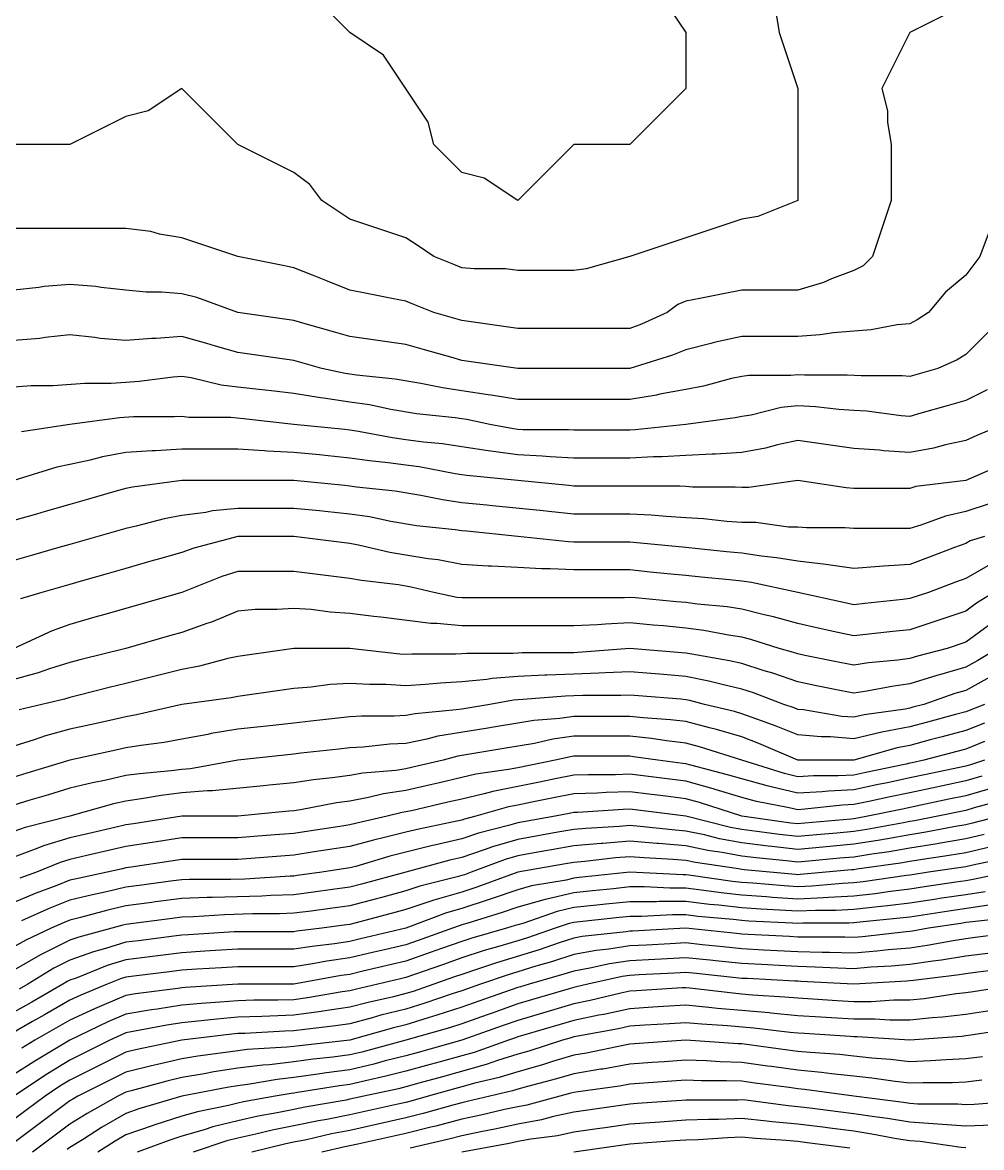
# Model space of a CAD drawing. Header units: inches. Extents: x 794995 to 811195, y 2485918 to 2508058.
# Drawn here: x 806880 to 807394, y 2499961 to 2500564 of the extents above; entities that cross this region are included whole.
import ezdxf

# ---------------------------------------------------------------- set-up
doc = ezdxf.new("R2010")
doc.units = ezdxf.units.IN
doc.header["$MEASUREMENT"] = 0
doc.layers.add('contour', color=7, linetype='Continuous')

msp = doc.modelspace()

# ---------------------------------------------------------------- linework, layer by layer
at = {"layer": 'contour'}
for points in [[(807223.16, 2500576.36), (807235.16, 2500558.36), (807235.16, 2500528.36), (807205.16, 2500498.36), (807175.16, 2500498.36), (807145.16, 2500468.36), (807127.16, 2500480.36), (807115.16, 2500483.36), (807100.16, 2500498.36), (807097.16, 2500510.36), (807073.16, 2500546.36), (807055.16, 2500558.36), (807025.16, 2500588.36)], [(807283.16, 2500570.36), (807285.16, 2500558.36), (807287.66, 2500550.86), (807295.16, 2500528.36), (807295.16, 2500468.36), (807273.73, 2500459.79), (807265.16, 2500458.36), (807235.16, 2500448.36), (807227.66, 2500445.86), (807205.16, 2500438.36), (807181.83, 2500431.69), (807175.16, 2500430.86), (807145.16, 2500430.86), (807138.49, 2500431.69), (807121.83, 2500431.69), (807115.16, 2500432.36), (807110.87, 2500434.08), (807100.16, 2500438.36), (807091.16, 2500444.36), (807085.16, 2500448.36), (807055.16, 2500458.36), (807049.16, 2500462.36), (807040.16, 2500468.36), (807033.73, 2500476.93), (807025.16, 2500483.36), (806995.16, 2500498.36), (806965.16, 2500528.36), (806947.16, 2500516.36), (806935.16, 2500513.36), (806905.16, 2500498.36), (806845.16, 2500498.36)], [(807375.16, 2500568.36), (807355.16, 2500558.36), (807345.16, 2500538.36), (807340.16, 2500528.36), (807343.16, 2500516.36), (807343.16, 2500510.36), (807345.16, 2500498.36), (807345.16, 2500468.36), (807335.16, 2500438.36), (807330.16, 2500433.36), (807325.16, 2500430.86), (807313.16, 2500426.36), (807309.01, 2500424.51), (807295.16, 2500420.36), (807265.16, 2500420.36), (807255.16, 2500418.36), (807242.66, 2500415.86), (807235.16, 2500414.36), (807230.87, 2500412.65), (807225.16, 2500408.36), (807211.47, 2500402.05), (807205.16, 2500399.79), (807145.16, 2500399.79), (807137.66, 2500400.86), (807120.16, 2500403.36), (807115.16, 2500404.08), (807100.16, 2500408.36), (807089.45, 2500412.65), (807085.16, 2500414.36), (807077.66, 2500415.86), (807065.16, 2500418.36), (807055.16, 2500420.36), (807042.3, 2500425.5), (807035.16, 2500428.36), (807025.16, 2500432.36), (807020.16, 2500433.36), (806995.16, 2500438.36), (806972.66, 2500445.86), (806965.16, 2500448.36), (806953.16, 2500450.36), (806948.49, 2500451.7), (806935.16, 2500453.36), (806875.16, 2500453.36)], [(807397.16, 2500450.36), (807392.66, 2500438.36), (807389.45, 2500434.08), (807385.16, 2500428.36), (807374.25, 2500419.27), (807365.16, 2500408.36), (807359.16, 2500404.36), (807355.16, 2500402.36), (807348.49, 2500401.69), (807334.39, 2500399.13), (807325.16, 2500398.36), (807314.25, 2500397.45), (807307.16, 2500396.36), (807295.16, 2500395.5), (807265.16, 2500395.5), (807251.04, 2500392.48), (807248.49, 2500391.7), (807235.16, 2500388.36), (807228.1, 2500385.42), (807205.16, 2500378.36), (807145.16, 2500378.36), (807118.91, 2500382.11), (807115.16, 2500382.65), (807109.16, 2500384.36), (807095.16, 2500388.36), (807085.16, 2500391.22), (807055.16, 2500395.5), (807045.16, 2500398.36), (807031.16, 2500402.36), (807025.16, 2500404.08), (807021.41, 2500404.61), (806995.16, 2500408.36), (806973.16, 2500416.36), (806965.16, 2500418.36), (806954.25, 2500419.27), (806946.07, 2500419.27), (806935.16, 2500420.36), (806921.83, 2500421.7), (806919.01, 2500422.21), (806905.16, 2500423.36), (806891.31, 2500422.21), (806888.49, 2500421.7), (806875.16, 2500420.36)], [(807407.66, 2500408.36), (807385.16, 2500385.86), (807380.54, 2500382.98), (807370.16, 2500378.36), (807355.16, 2500374.08), (807351.16, 2500374.36), (807329.16, 2500374.36), (807321.63, 2500374.83), (807298.69, 2500374.83), (807295.16, 2500375.03), (807291.41, 2500374.61), (807268.91, 2500374.61), (807265.16, 2500374.08), (807259.7, 2500372.91), (807244.63, 2500368.89), (807235.16, 2500367.11), (807221.31, 2500364.51), (807219.44, 2500364.08), (807205.16, 2500361.7), (807145.16, 2500361.7), (807130.87, 2500364.08), (807129.28, 2500364.24), (807115.16, 2500366.36), (807104.72, 2500367.93), (807093.16, 2500370.36), (807079.44, 2500372.65), (807058.69, 2500374.83), (807055.16, 2500375.36), (807052.55, 2500375.75), (807040.16, 2500378.36), (807025.16, 2500382.65), (807020.16, 2500383.36), (807002.66, 2500385.86), (806995.16, 2500386.93), (806983.16, 2500390.36), (806978.49, 2500391.7), (806965.16, 2500395.5), (806951.31, 2500394.51), (806949.01, 2500394.51), (806935.16, 2500393.36), (806921.31, 2500394.51), (806918.49, 2500395.03), (806905.16, 2500396.36), (806891.83, 2500395.03), (806889.01, 2500394.51), (806875.16, 2500393.36)], [(807396.59, 2500366.93), (807385.16, 2500361.22), (807375.16, 2500358.36), (807361.16, 2500354.36), (807355.16, 2500352.65), (807350.54, 2500352.98), (807332.22, 2500355.42), (807325.16, 2500355.86), (807317.16, 2500356.36), (807304.63, 2500357.84), (807295.16, 2500358.36), (807286.16, 2500357.36), (807270.16, 2500353.36), (807265.16, 2500352.65), (807261.63, 2500351.89), (807235.16, 2500348.36), (807208.02, 2500345.5), (807205.16, 2500345.36), (807175.16, 2500345.36), (807172.3, 2500345.5), (807148.02, 2500345.5), (807145.16, 2500345.63), (807142.76, 2500345.96), (807130.16, 2500348.36), (807117.77, 2500350.97), (807115.16, 2500351.36), (807111.63, 2500351.89), (807090.87, 2500354.08), (807077.16, 2500356.36), (807065.59, 2500358.8), (807055.16, 2500360.36), (807041.04, 2500362.48), (807039.44, 2500362.65), (807025.16, 2500365.03), (807013.16, 2500366.36), (807006.41, 2500367.11), (806995.16, 2500368.36), (806986.16, 2500369.36), (806970.16, 2500373.36), (806965.16, 2500374.08), (806960.54, 2500373.75), (806942.22, 2500371.3), (806935.16, 2500370.86), (806927.16, 2500370.36), (806913.16, 2500370.36), (806895.93, 2500369.13), (806884.39, 2500369.13), (806875.16, 2500368.36)], [(807405.16, 2500348.36), (807391.16, 2500342.36), (807385.16, 2500339.79), (807374.25, 2500337.45), (807367.79, 2500335.73), (807355.16, 2500333.36), (807341.04, 2500334.24), (807339.01, 2500334.51), (807325.16, 2500335.5), (807313.91, 2500337.11), (807305.16, 2500338.36), (807295.16, 2500339.79), (807284.25, 2500337.45), (807277.79, 2500335.73), (807265.16, 2500333.36), (807251.04, 2500332.48), (807249.28, 2500332.48), (807235.16, 2500331.7), (807222.53, 2500330.99), (807217.79, 2500330.99), (807205.16, 2500330.36), (807175.16, 2500330.36), (807162.53, 2500330.99), (807158.2, 2500331.4), (807145.16, 2500332), (807130.76, 2500333.96), (807129.28, 2500334.24), (807115.16, 2500336.36), (807104.72, 2500337.93), (807094.63, 2500338.89), (807085.16, 2500340.18), (807077.96, 2500341.16), (807058.69, 2500344.83), (807055.16, 2500345.36), (807052.43, 2500345.63), (807025.16, 2500348.36), (806998.16, 2500351.36), (806991.41, 2500352.11), (806968.91, 2500352.11), (806965.16, 2500352.65), (806961.16, 2500352.36), (806939.16, 2500352.36), (806931.63, 2500351.89), (806905.16, 2500348.36), (806879.16, 2500344.36)], [(807406.16, 2500327.36), (807385.16, 2500318.36), (807358.49, 2500315.03), (807355.16, 2500314.08), (807325.16, 2500314.08), (807321.16, 2500314.36), (807295.16, 2500318.36), (807268.91, 2500314.61), (807265.16, 2500314.61), (807261.63, 2500314.83), (807238.69, 2500314.83), (807235.16, 2500315.03), (807232, 2500315.2), (807208.32, 2500315.2), (807205.16, 2500315.36), (807175.16, 2500315.36), (807172.43, 2500315.63), (807145.16, 2500318.36), (807117.77, 2500320.97), (807115.16, 2500321.36), (807111.63, 2500321.89), (807092.36, 2500325.56), (807085.16, 2500326.54), (807075.69, 2500327.84), (807065.59, 2500328.8), (807055.16, 2500330.36), (807041.83, 2500331.7), (807038.79, 2500332), (807025.16, 2500333.36), (807010.87, 2500334.08), (807009.28, 2500334.24), (806995.16, 2500335.03), (806965.16, 2500335.03), (806951.04, 2500334.24), (806949.28, 2500334.24), (806935.16, 2500333.36), (806922.53, 2500330.99), (806916.07, 2500329.27), (806905.16, 2500326.93), (806898.1, 2500325.42), (806875.16, 2500318.36)], [(807397.66, 2500305.86), (807385.16, 2500301.7), (807374.25, 2500299.27), (807361.16, 2500294.36), (807355.16, 2500292.65), (807325.16, 2500292.65), (807320.54, 2500292.98), (807299.77, 2500292.98), (807295.16, 2500293.36), (807290.16, 2500293.36), (807272.66, 2500295.86), (807265.16, 2500295.86), (807257.16, 2500296.36), (807244.63, 2500297.84), (807235.16, 2500298.36), (807224.57, 2500298.95), (807216.59, 2500299.79), (807205.16, 2500300.36), (807175.16, 2500300.36), (807161.83, 2500301.7), (807158.79, 2500302), (807131.52, 2500304.72), (807128.49, 2500305.03), (807115.16, 2500306.36), (807104.72, 2500307.93), (807093.16, 2500310.36), (807079.44, 2500312.65), (807058.69, 2500314.83), (807055.16, 2500315.36), (807052.43, 2500315.63), (807025.16, 2500318.36), (806965.16, 2500318.36), (806938.69, 2500314.83), (806935.16, 2500314.08), (806929.16, 2500312.36), (806915.16, 2500308.36), (806905.16, 2500305.5), (806891.83, 2500301.7), (806887.16, 2500300.36), (806875.16, 2500296.93)], [(807395.16, 2500288.36), (807387.56, 2500285.96), (807385.16, 2500284.61), (807379.16, 2500282.36), (807366.07, 2500277.45), (807355.16, 2500273.36), (807341.04, 2500272.48), (807339.01, 2500272.21), (807325.16, 2500271.22), (807310.16, 2500273.36), (807295.16, 2500275.03), (807283.73, 2500276.93), (807275.75, 2500277.77), (807265.16, 2500279.36), (807256.98, 2500280.18), (807241.83, 2500281.69), (807235.16, 2500282.36), (807229.7, 2500282.91), (807205.16, 2500285.36), (807175.16, 2500285.36), (807172.3, 2500285.5), (807145.16, 2500288.36), (807117.89, 2500291.09), (807115.16, 2500291.36), (807111.63, 2500291.89), (807090.87, 2500294.08), (807077.16, 2500296.36), (807065.59, 2500298.8), (807055.16, 2500300.36), (807041.83, 2500301.7), (807038.79, 2500302), (807025.16, 2500303.36), (806995.16, 2500303.36), (806981.52, 2500302), (806978.02, 2500301.22), (806965.16, 2500299.61), (806955.69, 2500297.84), (806940.61, 2500293.82), (806935.16, 2500292.65), (806920.16, 2500288.36), (806905.16, 2500284.08), (806899.16, 2500282.36), (806885.16, 2500278.36), (806875.16, 2500275.5)], [(807399.56, 2500273.96), (807385.16, 2500265.86), (807379.7, 2500263.82), (807365.16, 2500258.36), (807355.16, 2500255.03), (807351.41, 2500254.61), (807331.16, 2500252.36), (807325.16, 2500251.69), (807319.7, 2500252.91), (807295.16, 2500258.36), (807270.38, 2500263.58), (807265.16, 2500264.36), (807258.49, 2500265.03), (807243.34, 2500266.54), (807235.16, 2500267.36), (807225.16, 2500268.36), (807216.07, 2500269.27), (807205.16, 2500270.36), (807175.16, 2500270.36), (807162.53, 2500270.99), (807157.79, 2500270.99), (807145.16, 2500271.7), (807131.04, 2500272.48), (807129.28, 2500272.48), (807115.16, 2500273.36), (807102.53, 2500275.73), (807097.16, 2500276.36), (807085.16, 2500278.36), (807076.59, 2500279.79), (807059.77, 2500283.75), (807055.16, 2500284.61), (807025.16, 2500288.36), (806995.16, 2500288.36), (806971.47, 2500282.05), (806965.16, 2500279.79), (806953.16, 2500276.36), (806948.49, 2500275.03), (806935.16, 2500271.22), (806925.16, 2500268.36), (806911.16, 2500264.36), (806905.16, 2500262.65), (806890.16, 2500258.36), (806878.69, 2500254.83)], [(807400.16, 2500258.36), (807390.97, 2500252.56), (807385.16, 2500248.36), (807355.16, 2500238.36), (807346.16, 2500237.36), (807325.16, 2500235.03), (807316.59, 2500236.93), (807306.07, 2500239.27), (807295.16, 2500241.7), (807282.12, 2500245.32), (807277.16, 2500246.36), (807265.16, 2500249.36), (807257.33, 2500250.54), (807241.47, 2500252.05), (807235.16, 2500252.91), (807230.16, 2500253.36), (807208.16, 2500255.36), (807205.16, 2500255.63), (807202.3, 2500255.5), (807178.02, 2500255.5), (807175.16, 2500255.36), (807115.16, 2500255.36), (807112.43, 2500255.63), (807100.16, 2500258.36), (807088.02, 2500261.22), (807081.16, 2500262.36), (807061.47, 2500264.68), (807055.16, 2500265.86), (807046.59, 2500266.93), (807035.16, 2500268.36), (807025.16, 2500269.61), (806995.16, 2500269.61), (806986.59, 2500266.93), (806965.16, 2500258.36), (806941.83, 2500251.69), (806935.16, 2500249.79), (806923.16, 2500246.36), (806918.49, 2500245.03), (806905.16, 2500241.22), (806895.69, 2500237.84), (806875.16, 2500228.36)], [(807397.16, 2500240.36), (807385.16, 2500231.69), (807375.16, 2500228.36), (807359.3, 2500224.22), (807355.16, 2500222.91), (807348.84, 2500222.05), (807332.98, 2500220.54), (807325.16, 2500219.36), (807317.66, 2500220.86), (807298.91, 2500224.61), (807295.16, 2500225.36), (807292.94, 2500226.14), (807285.16, 2500228.36), (807269.96, 2500233.16), (807265.16, 2500234.36), (807258.1, 2500235.42), (807244.76, 2500237.96), (807235.16, 2500239.27), (807223.16, 2500240.36), (807217.66, 2500240.86), (807205.16, 2500242), (807192.12, 2500241.4), (807187.79, 2500240.99), (807175.16, 2500240.36), (807115.16, 2500240.36), (807101.83, 2500241.7), (807098.49, 2500241.7), (807071.83, 2500245.03), (807068.02, 2500245.5), (807055.16, 2500247.11), (807044.57, 2500247.77), (807034.39, 2500249.13), (807025.16, 2500249.79), (807015.93, 2500249.13), (807004.39, 2500249.13), (806995.16, 2500248.36), (806981.04, 2500242.48), (806978.49, 2500241.7), (806965.16, 2500236.93), (806958.49, 2500235.03), (806935.16, 2500228.36), (806911.16, 2500222.36), (806905.16, 2500220.86), (806894.25, 2500217.45), (806888.2, 2500215.32), (806875.16, 2500211.7)], [(807402.3, 2500228.36), (807391.64, 2500221.87), (807385.16, 2500218.36), (807371.04, 2500214.24), (807369.64, 2500213.88), (807355.16, 2500209.27), (807345.56, 2500207.96), (807332.22, 2500205.42), (807325.16, 2500204.36), (807317.66, 2500205.86), (807305.16, 2500208.36), (807295.16, 2500210.36), (807281.83, 2500215.03), (807277.16, 2500216.36), (807265.16, 2500220.18), (807258.49, 2500221.69), (807238.32, 2500225.2), (807235.16, 2500225.86), (807205.16, 2500228.36), (807177.38, 2500226.14), (807175.16, 2500226.05), (807172.76, 2500225.96), (807147.56, 2500225.96), (807145.16, 2500225.86), (807142.43, 2500225.63), (807117.89, 2500225.63), (807115.16, 2500225.36), (807112, 2500225.2), (807088.32, 2500225.2), (807085.16, 2500225.03), (807082, 2500225.2), (807055.16, 2500228.36), (807025.16, 2500228.36), (806998.91, 2500224.61), (806995.16, 2500224.08), (806989.7, 2500222.91), (806974.63, 2500218.89), (806965.16, 2500217.11), (806935.16, 2500209.61), (806926.16, 2500207.36), (806910.16, 2500203.36), (806905.16, 2500202.11), (806902.3, 2500201.22), (806890.16, 2500198.36), (806878.02, 2500195.5)], [(807399.75, 2500213.77), (807385.16, 2500205.86), (807379.35, 2500204.17), (807362.66, 2500198.36), (807356.74, 2500196.78), (807355.16, 2500196.36), (807352.66, 2500195.86), (807330.78, 2500192.74), (807325.16, 2500191.44), (807318.73, 2500191.93), (807298.16, 2500195.36), (807295.16, 2500195.63), (807293.22, 2500196.43), (807287.66, 2500198.36), (807271.37, 2500204.57), (807265.16, 2500206.54), (807254.57, 2500208.95), (807247.57, 2500210.77), (807235.16, 2500213.36), (807221.31, 2500214.51), (807218.79, 2500214.72), (807205.16, 2500215.86), (807192.12, 2500215.32), (807188.49, 2500215.03), (807175.16, 2500214.51), (807160.76, 2500213.96), (807159.56, 2500213.96), (807145.16, 2500213.36), (807131.31, 2500212.21), (807128.49, 2500211.7), (807115.16, 2500210.36), (807103.73, 2500209.79), (807095.75, 2500208.95), (807085.16, 2500208.36), (807074.57, 2500208.95), (807065.75, 2500208.95), (807055.16, 2500209.61), (807044.57, 2500208.95), (807034.39, 2500207.59), (807025.16, 2500206.93), (807017.66, 2500205.86), (807000.16, 2500203.36), (806995.16, 2500202.65), (806991.63, 2500201.89), (806965.16, 2500198.36), (806940.87, 2500192.65), (806935.16, 2500191.69), (806926.59, 2500189.79), (806916.07, 2500187.45), (806905.16, 2500185.03), (806892.12, 2500181.4), (806886.07, 2500179.27), (806875.16, 2500175.86)], [(807395.16, 2500198.36), (807385.16, 2500194.36), (807379.7, 2500192.91), (807364.63, 2500188.89), (807355.16, 2500186.36), (807340.16, 2500183.36), (807325.16, 2500179.9), (807312.66, 2500180.86), (807307.66, 2500180.86), (807295.16, 2500182), (807283.55, 2500186.75), (807273.16, 2500190.36), (807265.16, 2500193.36), (807261.29, 2500194.49), (807245.16, 2500198.36), (807237.23, 2500200.43), (807235.16, 2500200.86), (807232.43, 2500201.09), (807209.77, 2500202.98), (807205.16, 2500203.36), (807200.36, 2500203.16), (807179.96, 2500203.16), (807175.16, 2500202.98), (807170.71, 2500202.81), (807147.77, 2500200.97), (807145.16, 2500200.86), (807142.85, 2500200.67), (807130.16, 2500198.36), (807115.16, 2500195.86), (807112.16, 2500195.36), (807090.16, 2500193.36), (807085.16, 2500192.36), (807078.84, 2500192.05), (807061.47, 2500192.05), (807055.16, 2500191.69), (807034.16, 2500189.36), (807025.16, 2500188.36), (807013.91, 2500187.11), (807007.16, 2500186.36), (806995.16, 2500185.03), (806980.87, 2500182.65), (806979.01, 2500182.21), (806965.16, 2500179.61), (806955.69, 2500177.84), (806943.16, 2500176.36), (806935.16, 2500175.03), (806929.7, 2500173.82), (806905.16, 2500168.36), (806882.08, 2500161.44), (806875.16, 2500159.36)], [(807395.16, 2500188.36), (807385.16, 2500184.36), (807372.53, 2500180.99), (807366.07, 2500179.27), (807355.16, 2500176.36), (807348.49, 2500175.03), (807325.16, 2500168.36), (807295.16, 2500168.36), (807274.25, 2500177.45), (807265.16, 2500180.86), (807251.61, 2500184.81), (807247.79, 2500185.73), (807235.16, 2500189.13), (807226.88, 2500190.09), (807212.36, 2500191.16), (807205.16, 2500191.93), (807175.16, 2500191.93), (807167.66, 2500190.86), (807153.73, 2500189.79), (807145.16, 2500188.36), (807133.16, 2500186.36), (807128.02, 2500185.5), (807102.3, 2500181.22), (807096.41, 2500179.61), (807085.16, 2500177.36), (807076.59, 2500176.93), (807062.22, 2500175.42), (807055.16, 2500175.03), (807049.16, 2500174.36), (807028.91, 2500172.11), (807025.16, 2500171.69), (806995.16, 2500168.36), (806969.77, 2500163.75), (806965.16, 2500163.36), (806959.44, 2500162.65), (806942.36, 2500161.16), (806935.16, 2500160.18), (806924.57, 2500157.77), (806917.16, 2500156.36), (806905.16, 2500153.36), (806893.62, 2500149.9), (806883.73, 2500146.93), (806875.16, 2500144.36)], [(807395.16, 2500178.36), (807385.16, 2500174.36), (807380.42, 2500173.1), (807362.66, 2500168.36), (807356.46, 2500167.06), (807355.16, 2500166.78), (807353.16, 2500166.36), (807331.68, 2500161.84), (807325.16, 2500160.47), (807316.83, 2500160.03), (807303.49, 2500160.03), (807295.16, 2500159.54), (807288.02, 2500161.22), (807265.16, 2500168.36), (807242.43, 2500175.63), (807235.16, 2500177.59), (807224.72, 2500178.8), (807216.77, 2500179.97), (807205.16, 2500181.22), (807175.16, 2500181.22), (807163.91, 2500179.61), (807154.16, 2500177.36), (807138.73, 2500174.79), (807113.02, 2500170.5), (807105.16, 2500168.36), (807088.91, 2500164.61), (807085.16, 2500163.75), (807079.7, 2500162.91), (807062.08, 2500161.44), (807055.16, 2500160.18), (807045.69, 2500158.89), (807035.59, 2500157.93), (807025.16, 2500156.36), (807011.83, 2500155.03), (807008.79, 2500154.72), (806981.52, 2500152), (806978.79, 2500152), (806965.16, 2500150.86), (806954.05, 2500149.47), (806944.63, 2500147.84), (806935.16, 2500146.54), (806928.49, 2500145.03), (806905.16, 2500138.36), (806881.16, 2500132.36), (806875.16, 2500130.18)], [(807395.16, 2500168.36), (807387.61, 2500165.91), (807385.16, 2500165.2), (807362.98, 2500160.54), (807355.16, 2500158.89), (807343.16, 2500156.36), (807338.2, 2500155.32), (807325.16, 2500152.57), (807311.66, 2500151.86), (807308.28, 2500151.49), (807295.16, 2500150.71), (807280.87, 2500154.08), (807278.79, 2500154.72), (807265.16, 2500158.36), (807257.47, 2500160.67), (807237.77, 2500165.75), (807235.16, 2500166.49), (807233.49, 2500166.7), (807220.16, 2500168.36), (807207.09, 2500170.3), (807205.16, 2500170.5), (807175.16, 2500170.5), (807173.28, 2500170.24), (807165.16, 2500168.36), (807145.16, 2500164.36), (807140.16, 2500163.36), (807122.66, 2500160.86), (807115.16, 2500159.13), (807103.16, 2500156.36), (807098.28, 2500155.24), (807085.16, 2500152.21), (807073.16, 2500150.36), (807065.16, 2500148.36), (807055.16, 2500146.54), (807047.96, 2500145.56), (807028.69, 2500141.89), (807025.16, 2500141.36), (807022.43, 2500141.09), (806995.16, 2500138.36), (806965.16, 2500138.36), (806939.16, 2500134.36), (806935.16, 2500133.75), (806929.16, 2500132.36), (806914.53, 2500128.99), (806905.16, 2500126.82), (806891.04, 2500122.48), (806888.02, 2500121.22), (806875.16, 2500116.54)], [(807393.73, 2500159.79), (807385.16, 2500157.31), (807371.16, 2500154.36), (807369.51, 2500154.01), (807355.16, 2500150.99), (807344.72, 2500148.8), (807333.16, 2500146.36), (807325.16, 2500144.68), (807319.16, 2500144.36), (807298.91, 2500142.11), (807295.16, 2500141.89), (807290.54, 2500142.98), (807273.05, 2500146.26), (807265.16, 2500148.36), (807250.87, 2500152.65), (807249.79, 2500153), (807235.16, 2500157.11), (807225.16, 2500158.36), (807213.73, 2500159.79), (807205.16, 2500160.86), (807197.42, 2500160.62), (807182.9, 2500160.62), (807175.16, 2500160.36), (807165.16, 2500158.36), (807156.83, 2500156.69), (807145.16, 2500154.36), (807131.83, 2500151.7), (807127.16, 2500150.36), (807115.16, 2500147.59), (807107.66, 2500145.86), (807088.16, 2500141.36), (807085.16, 2500140.67), (807083.16, 2500140.36), (807075.16, 2500138.36), (807058.8, 2500134.72), (807055.16, 2500133.75), (807049.7, 2500132.91), (807033.16, 2500130.36), (807025.16, 2500129.13), (807015.16, 2500128.36), (807005.87, 2500127.65), (806995.16, 2500126.82), (806965.16, 2500126.82), (806951.52, 2500124.72), (806949.16, 2500124.36), (806935.16, 2500122.21), (806914.16, 2500117.36), (806905.16, 2500115.28), (806899.87, 2500113.66), (806887.16, 2500108.36), (806878.4, 2500105.12)], [(807399.85, 2500153.67), (807385.16, 2500149.41), (807376.03, 2500147.49), (807361.16, 2500144.36), (807351.25, 2500142.27), (807332.66, 2500138.36), (807326.34, 2500137.18), (807325.16, 2500137), (807323.66, 2500136.86), (807298.91, 2500134.61), (807295.16, 2500134.27), (807291.49, 2500134.69), (807265.16, 2500138.36), (807242.48, 2500145.68), (807235.16, 2500147.74), (807224.45, 2500149.08), (807216.83, 2500150.03), (807205.16, 2500151.49), (807192.43, 2500151.09), (807187.57, 2500150.77), (807175.16, 2500150.36), (807165.16, 2500148.36), (807152.66, 2500145.86), (807145.16, 2500144.36), (807140.16, 2500143.36), (807122.66, 2500138.36), (807116.66, 2500136.86), (807115.16, 2500136.36), (807112.55, 2500135.75), (807092.02, 2500131.5), (807085.16, 2500129.79), (807073.73, 2500126.93), (807067.89, 2500125.63), (807055.16, 2500122.21), (807043.16, 2500120.36), (807036.07, 2500119.27), (807025.16, 2500117.59), (806995.16, 2500115.28), (806965.16, 2500115.28), (806959.16, 2500114.36), (806937.89, 2500111.09), (806935.16, 2500110.67), (806933.28, 2500110.24), (806925.16, 2500108.36), (806908.59, 2500104.93), (806905.16, 2500104.08), (806898.1, 2500101.3), (806886.51, 2500097.01), (806875.16, 2500092.21)], [(807406.22, 2500147.3), (807389.6, 2500142.81), (807385.16, 2500141.52), (807370.16, 2500138.36), (807357.61, 2500135.91), (807355.16, 2500135.5), (807351.73, 2500134.93), (807332.22, 2500131.3), (807325.16, 2500130.18), (807316.16, 2500129.36), (807305.16, 2500128.36), (807295.16, 2500127.45), (807285.36, 2500128.57), (807273.27, 2500130.25), (807265.16, 2500131.22), (807259.16, 2500132.36), (807235.16, 2500138.36), (807205.16, 2500142.11), (807201.52, 2500142), (807177.23, 2500140.43), (807175.16, 2500140.36), (807173.49, 2500140.03), (807165.16, 2500138.36), (807148.16, 2500135.36), (807145.16, 2500134.83), (807140.16, 2500133.36), (807124.16, 2500129.36), (807115.16, 2500126.36), (807100.56, 2500122.96), (807099.44, 2500122.65), (807085.16, 2500119.08), (807076.59, 2500116.93), (807058.32, 2500111.52), (807055.16, 2500110.67), (807040.16, 2500108.36), (807026.92, 2500106.6), (807025.16, 2500106.36), (807023.09, 2500106.29), (806998.8, 2500104.72), (806991.29, 2500104.49), (806969.03, 2500104.49), (806965.16, 2500104.36), (806960.54, 2500103.75), (806942.22, 2500101.3), (806935.16, 2500100.36), (806924.72, 2500097.93), (806917.16, 2500096.36), (806905.16, 2500093.36), (806894.39, 2500089.13), (806879.16, 2500082.36)], [(807403.16, 2500138.36), (807388.83, 2500134.69), (807385.16, 2500133.86), (807379.7, 2500132.91), (807363.73, 2500129.79), (807355.16, 2500128.36), (807343.16, 2500126.36), (807338.1, 2500125.42), (807325.16, 2500123.36), (807308.66, 2500121.86), (807295.16, 2500120.63), (807281.31, 2500122.21), (807279.2, 2500122.4), (807265.16, 2500124.08), (807253.16, 2500126.36), (807245.16, 2500128.36), (807235.16, 2500130.47), (807227.84, 2500131.04), (807210.61, 2500132.91), (807205.16, 2500133.36), (807199.7, 2500132.91), (807181.64, 2500131.87), (807175.16, 2500131.3), (807166.59, 2500129.79), (807145.16, 2500126.01), (807131.52, 2500122), (807127.16, 2500120.36), (807115.16, 2500116.36), (807108.67, 2500114.85), (807085.16, 2500108.36), (807061.47, 2500102.05), (807055.16, 2500100.36), (807045.93, 2500099.13), (807035.75, 2500097.77), (807025.16, 2500096.36), (807012.74, 2500095.95), (807007.89, 2500095.63), (806981.61, 2500094.81), (806978.71, 2500094.81), (806965.16, 2500094.36), (806951.04, 2500092.48), (806949.01, 2500092.21), (806935.16, 2500090.36), (806925.43, 2500088.09), (806910.87, 2500084.08), (806905.16, 2500082.65), (806902.08, 2500081.44), (806895.16, 2500078.36), (806881.47, 2500072.05), (806875.16, 2500068.36)], [(807394.96, 2500128.57), (807385.16, 2500126.36), (807370.61, 2500123.82), (807369.85, 2500123.67), (807355.16, 2500121.22), (807344.14, 2500119.38), (807334.89, 2500118.09), (807325.16, 2500116.54), (807317.66, 2500115.86), (807301.16, 2500114.36), (807295.16, 2500113.82), (807289, 2500114.52), (807272.82, 2500116.02), (807265.16, 2500116.93), (807254.57, 2500118.95), (807246.9, 2500120.1), (807235.16, 2500122.57), (807220.53, 2500123.73), (807219.7, 2500123.82), (807205.16, 2500125.03), (807190.61, 2500123.82), (807189.75, 2500123.77), (807175.16, 2500122.48), (807163.16, 2500120.36), (807155.87, 2500119.08), (807145.16, 2500117.19), (807138.34, 2500115.18), (807120.16, 2500108.36), (807116.49, 2500107.03), (807115.16, 2500106.6), (807112.66, 2500105.86), (807092.66, 2500100.86), (807085.16, 2500098.36), (807071.52, 2500094.72), (807069.37, 2500094.15), (807055.16, 2500090.36), (807044.57, 2500088.95), (807034.39, 2500087.59), (807025.16, 2500086.36), (807017.42, 2500086.1), (807002.9, 2500086.1), (806987.89, 2500085.63), (806971.37, 2500084.57), (806965.16, 2500084.36), (806959.87, 2500083.66), (806935.16, 2500080.36), (806933.54, 2500079.98), (806927.66, 2500078.36), (806909.9, 2500073.62), (806905.16, 2500071.93), (806892.3, 2500065.5), (806889.37, 2500064.15), (806875.16, 2500055.86)], [(807398.71, 2500121.91), (807385.16, 2500118.86), (807376.22, 2500117.3), (807362.02, 2500115.22), (807355.16, 2500114.08), (807350.26, 2500113.26), (807326.78, 2500109.98), (807325.16, 2500109.72), (807323.91, 2500109.61), (807310.16, 2500108.36), (807296.41, 2500107.11), (807295.16, 2500107.06), (807293.93, 2500107.14), (807280.16, 2500108.36), (807266.44, 2500109.64), (807265.16, 2500109.79), (807263.39, 2500110.13), (807240.38, 2500113.58), (807235.16, 2500114.68), (807228.3, 2500115.22), (807212.85, 2500116.05), (807205.16, 2500116.69), (807197.47, 2500116.05), (807180.97, 2500114.17), (807175.16, 2500113.66), (807170.66, 2500112.86), (807145.16, 2500108.36), (807123.16, 2500100.36), (807115.16, 2500097.77), (807100.16, 2500093.36), (807085.16, 2500088.36), (807077.26, 2500086.26), (807057.89, 2500081.09), (807055.16, 2500080.36), (807053.39, 2500080.13), (807040.16, 2500078.36), (807026.78, 2500076.74), (807025.16, 2500076.49), (806995.16, 2500076.49), (806993.16, 2500076.36), (806968.69, 2500074.83), (806965.16, 2500074.61), (806960.87, 2500074.08), (806941.83, 2500071.69), (806935.16, 2500070.86), (806924.25, 2500067.45), (806917.79, 2500065.73), (806905.16, 2500061.22), (806896.59, 2500056.93), (806882.66, 2500048.36), (806877.89, 2500045.63)], [(807407.5, 2500116.02), (807389.03, 2500112.23), (807385.16, 2500111.36), (807382.61, 2500110.91), (807365.16, 2500108.36), (807356.46, 2500107.06), (807355.16, 2500106.86), (807353.45, 2500106.65), (807330.27, 2500103.25), (807325.16, 2500102.65), (807319.16, 2500102.36), (807302.66, 2500100.86), (807295.16, 2500100.54), (807287.81, 2500101.01), (807271.01, 2500102.51), (807265.16, 2500102.91), (807260.26, 2500103.46), (807236.78, 2500106.74), (807235.16, 2500106.93), (807233.73, 2500106.93), (807205.16, 2500108.36), (807178.02, 2500105.5), (807175.16, 2500105.2), (807171.02, 2500104.22), (807152.48, 2500101.04), (807145.16, 2500098.99), (807130.87, 2500094.08), (807129.83, 2500093.69), (807115.16, 2500088.95), (807106.98, 2500086.54), (807085.16, 2500078.36), (807060.87, 2500072.65), (807055.16, 2500071.3), (807046.88, 2500070.09), (807034.89, 2500068.63), (807025.16, 2500067.11), (806995.16, 2500067.11), (806983.16, 2500066.36), (806977.51, 2500066.01), (806965.16, 2500065.24), (806935.16, 2500061.49), (806925.16, 2500058.36), (806908.49, 2500051.69), (806905.16, 2500050.5), (806903.73, 2500049.79), (806901.41, 2500048.36), (806884.7, 2500038.82), (806875.16, 2500033.36)], [(807407.66, 2500108.36), (807389.07, 2500104.45), (807385.16, 2500103.86), (807379.87, 2500103.07), (807362.98, 2500100.54), (807355.16, 2500099.36), (807344.87, 2500098.08), (807336.65, 2500096.87), (807325.16, 2500095.5), (807311.66, 2500094.86), (807308.91, 2500094.61), (807295.16, 2500094.01), (807281.69, 2500094.89), (807278.33, 2500095.19), (807265.16, 2500096.09), (807254.14, 2500097.34), (807244.89, 2500098.63), (807235.16, 2500099.79), (807226.59, 2500099.79), (807213.05, 2500100.47), (807205.16, 2500100.47), (807196.34, 2500099.54), (807185.16, 2500098.36), (807175.16, 2500097.31), (807160.68, 2500093.88), (807159.79, 2500093.73), (807145.16, 2500089.61), (807136.79, 2500086.73), (807117.77, 2500080.97), (807115.16, 2500080.13), (807113.79, 2500079.72), (807110.16, 2500078.36), (807091.68, 2500071.84), (807085.16, 2500069.54), (807073.62, 2500066.82), (807068.02, 2500065.5), (807055.16, 2500062.48), (807042.85, 2500060.67), (807036.27, 2500059.47), (807025.16, 2500057.74), (806995.16, 2500057.74), (806986.34, 2500057.19), (806973.16, 2500056.36), (806965.16, 2500055.86), (806958.49, 2500055.03), (806939.45, 2500052.65), (806935.16, 2500052.11), (806932.3, 2500051.22), (806925.16, 2500048.36), (806911.01, 2500042.51), (806905.16, 2500039.79), (806891.52, 2500032), (806885.16, 2500028.36), (806872.43, 2500021.09)], [(807395.59, 2500097.93), (807385.16, 2500096.36), (807371.04, 2500094.24), (807369.51, 2500094.01), (807355.16, 2500091.86), (807343.16, 2500090.36), (807336.51, 2500089.71), (807325.16, 2500088.36), (807315.61, 2500087.91), (807304.7, 2500087.91), (807295.16, 2500087.49), (807285.39, 2500088.13), (807275.37, 2500088.57), (807265.16, 2500089.27), (807252.85, 2500090.67), (807247.92, 2500091.13), (807235.16, 2500092.65), (807220.87, 2500092.65), (807219.37, 2500092.57), (807205.16, 2500092.57), (807192.3, 2500091.22), (807187.51, 2500090.71), (807175.16, 2500089.41), (807166.22, 2500087.3), (807147.77, 2500080.97), (807145.16, 2500080.24), (807143.76, 2500079.76), (807139.16, 2500078.36), (807120.49, 2500073.03), (807115.16, 2500071.3), (807104.25, 2500067.45), (807098.2, 2500065.32), (807085.16, 2500060.71), (807062.08, 2500055.28), (807055.16, 2500053.66), (807050.54, 2500052.98), (807025.16, 2500048.36), (806995.16, 2500048.36), (806966.87, 2500046.65), (806965.16, 2500046.49), (806962.94, 2500046.14), (806940.3, 2500043.22), (806935.16, 2500042.36), (806924.57, 2500037.77), (806918.33, 2500035.19), (806905.16, 2500029.08), (806886.41, 2500018.36), (806879.34, 2500014.18)], [(807397.51, 2500090.71), (807376.03, 2500087.49), (807362.22, 2500085.42), (807355.16, 2500084.36), (807349.83, 2500083.69), (807328.4, 2500081.6), (807325.16, 2500081.22), (807322.43, 2500081.09), (807297.89, 2500081.09), (807295.16, 2500080.97), (807292.37, 2500081.15), (807268.99, 2500082.19), (807265.16, 2500082.45), (807260.54, 2500082.98), (807241.54, 2500084.74), (807235.16, 2500085.5), (807228.02, 2500085.5), (807211.47, 2500084.68), (807205.16, 2500084.68), (807199.44, 2500084.08), (807175.16, 2500081.52), (807172.61, 2500080.91), (807165.16, 2500078.36), (807150.27, 2500073.25), (807145.16, 2500071.69), (807135.56, 2500068.76), (807127.16, 2500066.36), (807115.16, 2500062.48), (807104.72, 2500058.8), (807085.16, 2500051.89), (807082.3, 2500051.22), (807070.16, 2500048.36), (807057.95, 2500045.57), (807055.16, 2500044.83), (807051.02, 2500044.22), (807032.48, 2500041.04), (807025.16, 2500040.03), (807016.59, 2500039.79), (807003.73, 2500039.79), (806995.16, 2500039.54), (806985.48, 2500038.68), (806975.44, 2500038.08), (806965.16, 2500037.11), (806951.83, 2500035.03), (806948.87, 2500034.65), (806935.16, 2500032.36), (806925.39, 2500028.13), (806905.16, 2500018.36), (806886.32, 2500007.2), (806875.16, 2499999.9)], [(807409.44, 2500084.08), (807388.69, 2500081.89), (807385.16, 2500081.36), (807382.55, 2500080.97), (807365.16, 2500078.36), (807356.7, 2500076.82), (807355.16, 2500076.6), (807353.22, 2500076.43), (807329.77, 2500073.75), (807325.16, 2500073.36), (807320.29, 2500073.5), (807300.02, 2500073.5), (807295.16, 2500073.62), (807290.66, 2500073.86), (807268.49, 2500075.03), (807265.16, 2500075.2), (807262.3, 2500075.5), (807235.16, 2500078.36), (807206.66, 2500076.86), (807205.16, 2500076.78), (807203.28, 2500076.49), (807179.66, 2500073.86), (807175.16, 2500073.07), (807167.33, 2500070.54), (807156.65, 2500066.87), (807133.67, 2500059.85), (807122.98, 2500056.19), (807115.16, 2500053.66), (807111.25, 2500052.27), (807100.16, 2500048.36), (807088.99, 2500044.53), (807085.16, 2500043.36), (807078.49, 2500041.69), (807064.93, 2500038.59), (807055.16, 2500036.01), (807040.68, 2500033.88), (807039.79, 2500033.73), (807025.16, 2500031.7), (807012.19, 2500031.33), (807007.89, 2500031.09), (806995.16, 2500030.71), (806983.81, 2500029.71), (806975.5, 2500028.71), (806965.16, 2500027.74), (806957.05, 2500026.47), (806939.96, 2500023.16), (806935.16, 2500022.36), (806932.37, 2500021.15), (806926.59, 2500018.36), (806905.16, 2500007.65), (806893.16, 2500000.36), (806875.16, 2499988.36)], [(807413.02, 2500076.22), (807390.16, 2500073.36), (807385.16, 2500072.74), (807378.49, 2500071.69), (807364.39, 2500069.13), (807355.16, 2500067.77), (807343.55, 2500066.75), (807337.47, 2500066.05), (807325.16, 2500065.03), (807312.19, 2500065.39), (807308.13, 2500065.39), (807295.16, 2500065.73), (807276.83, 2500066.69), (807265.16, 2500067.31), (807255.16, 2500068.36), (807243.98, 2500069.54), (807235.16, 2500070.47), (807226.83, 2500070.03), (807214.16, 2500069.36), (807205.16, 2500068.89), (807193.91, 2500067.11), (807187.16, 2500066.36), (807175.16, 2500064.24), (807163.16, 2500060.36), (807154.76, 2500057.96), (807145.16, 2500055.03), (807140.05, 2500053.47), (807125.16, 2500048.36), (807115.16, 2500044.83), (807109.94, 2500043.14), (807095.37, 2500038.15), (807085.16, 2500035.03), (807071.83, 2500031.7), (807067.16, 2500030.36), (807055.16, 2500027.19), (807047.47, 2500026.05), (807030.97, 2500024.17), (807025.16, 2500023.36), (807020.29, 2500023.23), (806998.8, 2500022), (806995.16, 2500021.89), (806991.92, 2500021.6), (806965.16, 2500018.36), (806940.3, 2500013.22), (806935.16, 2500011.93), (806922.3, 2500005.5), (806919.44, 2500004.08), (806905.16, 2499996.93), (806899.83, 2499993.69), (806891.83, 2499988.36), (806882.3, 2499981.22), (806875.16, 2499975.86)], [(807398.49, 2500065.03), (807385.16, 2500063.36), (807372.19, 2500061.33), (807367.57, 2500060.77), (807355.16, 2500058.95), (807345.43, 2500058.09), (807334.25, 2500057.45), (807325.16, 2500056.69), (807316.59, 2500056.93), (807304.39, 2500057.59), (807295.16, 2500057.84), (807285.16, 2500058.36), (807275.66, 2500058.86), (807265.16, 2500059.41), (807252.81, 2500060.71), (807248.02, 2500061.22), (807235.16, 2500062.57), (807218.49, 2500061.7), (807205.16, 2500060.99), (807194.25, 2500059.27), (807183.73, 2500056.93), (807175.16, 2500055.42), (807169.83, 2500053.69), (807151.16, 2500048.36), (807146.52, 2500047), (807145.16, 2500046.6), (807124.29, 2500039.23), (807115.16, 2500036.01), (807101.83, 2500031.7), (807097.16, 2500030.36), (807085.16, 2500026.69), (807078.49, 2500025.03), (807055.16, 2500018.36), (807028.08, 2500015.43), (807025.16, 2500015.03), (807021.41, 2500014.61), (807000.16, 2500013.36), (806995.16, 2500012.74), (806988.49, 2500011.69), (806973.73, 2500009.79), (806965.16, 2500008.36), (806952.12, 2500005.32), (806948.87, 2500004.65), (806935.16, 2500001.22), (806909.45, 2499988.36), (806906.7, 2499986.82), (806905.16, 2499985.86), (806895.16, 2499978.36), (806889.44, 2499974.08), (806875.16, 2499963.36)], [(807406.83, 2500056.69), (807391.59, 2500054.79), (807385.16, 2500053.99), (807380.29, 2500053.23), (807357.23, 2500050.43), (807355.16, 2500050.13), (807353.54, 2500049.98), (807325.16, 2500048.36), (807296.7, 2500049.9), (807295.16, 2500049.94), (807293.49, 2500050.03), (807268.16, 2500051.36), (807265.16, 2500051.52), (807240.87, 2500054.08), (807235.16, 2500054.68), (807229.16, 2500054.36), (807210.16, 2500053.36), (807205.16, 2500053.1), (807201.07, 2500052.45), (807182.66, 2500048.36), (807176.62, 2500046.9), (807175.16, 2500046.6), (807172.66, 2500045.86), (807145.16, 2500037.77), (807130.81, 2500032.71), (807128.79, 2500032), (807115.16, 2500027.19), (807108.49, 2500025.03), (807085.16, 2500018.36), (807061.54, 2500011.98), (807055.16, 2500010.47), (807046.07, 2500009.27), (807035.4, 2500008.12), (807025.16, 2500006.69), (807012.03, 2500005.24), (807008.49, 2500005.03), (806995.16, 2500003.36), (806982.19, 2500001.33), (806977.16, 2500000.36), (806965.16, 2499998.36), (806957.05, 2499996.47), (806938.02, 2499991.22), (806935.16, 2499990.5), (806933.73, 2499989.79), (806930.87, 2499988.36), (806914.39, 2499979.13), (806905.16, 2499973.36), (806896.59, 2499966.93), (806885.16, 2499958.36)], [(807415.16, 2500048.36), (807389.16, 2500044.36), (807385.16, 2500043.75), (807379.94, 2500043.14), (807362.9, 2500040.62), (807355.16, 2500039.79), (807346.59, 2500039.79), (807334.53, 2500038.99), (807325.16, 2500038.99), (807316.34, 2500039.54), (807303.16, 2500040.36), (807295.16, 2500040.86), (807288.3, 2500041.5), (807270.97, 2500042.56), (807265.16, 2500043.07), (807260.29, 2500043.5), (807237.23, 2500046.29), (807235.16, 2500046.49), (807233.16, 2500046.36), (807208.69, 2500044.83), (807205.16, 2500044.61), (807200.36, 2500043.56), (807183.94, 2500039.58), (807175.16, 2500037.77), (807145.16, 2500028.95), (807137.33, 2500026.19), (807115.16, 2500018.36), (807091.68, 2500011.84), (807085.16, 2500010.03), (807074.05, 2500007.25), (807067.92, 2500005.6), (807055.16, 2500002.57), (807042.6, 2500000.92), (807036.77, 2499999.97), (807025.16, 2499998.36), (807016.16, 2499997.36), (807001.59, 2499994.79), (806995.16, 2499993.99), (806990.29, 2499993.23), (806965.16, 2499988.36), (806942.02, 2499981.5), (806935.16, 2499979.13), (806921.99, 2499971.53), (806911.83, 2499965.03), (806905.16, 2499960.86), (806903.73, 2499959.79)], [(807399.16, 2500034.36), (807385.16, 2500032.21), (807372.74, 2500030.77), (807367.16, 2500030.36), (807355.16, 2500029.08), (807344.45, 2500029.08), (807336.41, 2500029.61), (807325.16, 2500029.61), (807313.16, 2500030.36), (807307.51, 2500030.71), (807295.16, 2500031.49), (807280.68, 2500032.84), (807279.75, 2500032.96), (807265.16, 2500034.24), (807252.19, 2500035.39), (807247.57, 2500035.95), (807235.16, 2500037.11), (807223.16, 2500036.36), (807217.51, 2500036.01), (807205.16, 2500035.24), (807191.31, 2500032.21), (807188.49, 2500031.7), (807175.16, 2500028.95), (807147.66, 2500020.86), (807145.16, 2500020.13), (807143.86, 2500019.67), (807140.16, 2500018.36), (807121.68, 2500011.84), (807115.16, 2500010.03), (807103.62, 2500006.82), (807098.2, 2500005.32), (807085.16, 2500001.7), (807074.49, 2499999.03), (807063.44, 2499996.64), (807055.16, 2499994.68), (807049.58, 2499993.94), (807027.09, 2499990.3), (807025.16, 2499990.03), (807023.66, 2499989.86), (807015.16, 2499988.36), (806998.24, 2499985.28), (806995.16, 2499984.61), (806990.16, 2499983.36), (806973.49, 2499980.03), (806965.16, 2499977.65), (806950.56, 2499972.96), (806949.28, 2499972.48), (806935.16, 2499967.59), (806929.31, 2499964.22), (806920.16, 2499958.36)], [(807409.16, 2500024.36), (807387.89, 2500021.09), (807385.16, 2500020.67), (807383.09, 2500020.43), (807355.16, 2500018.36), (807327.03, 2500020.24), (807325.16, 2500020.24), (807323.16, 2500020.36), (807298.69, 2500021.89), (807295.16, 2500022.11), (807291.02, 2500022.5), (807271.64, 2500024.85), (807257.42, 2500026.1), (807243.73, 2500026.93), (807235.16, 2500027.74), (807226.34, 2500027.19), (807213.16, 2500026.36), (807205.16, 2500025.86), (807199, 2500024.52), (807177.38, 2500020.58), (807175.16, 2500020.13), (807173.79, 2500019.72), (807169.16, 2500018.36), (807151.01, 2500012.51), (807145.16, 2500010.86), (807134.25, 2500007.45), (807128.2, 2500005.32), (807104.72, 2499998.8), (807092.08, 2499995.28), (807085.16, 2499993.36), (807081.16, 2499992.36), (807062.66, 2499988.36), (807055.16, 2499986.7), (807053.09, 2499986.29), (807031.01, 2499982.51), (807025.16, 2499981.3), (807016.27, 2499979.47), (807005.93, 2499977.59), (806995.16, 2499975.24), (806981.66, 2499971.86), (806977.16, 2499970.36), (806965.16, 2499966.93), (806958.67, 2499964.85), (806941.16, 2499958.36)], [(807394.05, 2500009.47), (807385.16, 2500008.36), (807374.72, 2500007.93), (807366.27, 2500007.25), (807355.16, 2500006.82), (807344.81, 2500008.02), (807334.76, 2500008.76), (807325.16, 2500009.79), (807317.42, 2500010.62), (807301.83, 2500011.69), (807295.16, 2500012.36), (807289.87, 2500013.07), (807265.16, 2500016.36), (807263.22, 2500016.43), (807235.16, 2500018.36), (807205.16, 2500016.22), (807202.55, 2500015.75), (807182.02, 2500011.5), (807175.16, 2500010.36), (807163.73, 2500006.93), (807158.33, 2500005.19), (807145.16, 2500001.49), (807135.16, 2499998.36), (807122.08, 2499995.28), (807115.16, 2499993.36), (807111.25, 2499992.27), (807097.16, 2499988.36), (807087.82, 2499985.69), (807085.16, 2499985.03), (807080.87, 2499984.08), (807055.16, 2499978.36), (807042.74, 2499975.95), (807038.33, 2499975.19), (807025.16, 2499972.48), (807013.45, 2499970.07), (807004.76, 2499967.96), (806995.16, 2499965.86), (806989.16, 2499964.36), (806971.16, 2499958.36)], [(807393.73, 2499996.93), (807385.16, 2499995.86), (807377.96, 2499995.56), (807362.36, 2499995.56), (807355.16, 2499995.28), (807347.33, 2499996.19), (807334.84, 2499998.04), (807325.16, 2499999.08), (807313.16, 2500000.36), (807307.89, 2500001.09), (807295.16, 2500002.36), (807281.04, 2500004.24), (807279.01, 2500004.51), (807265.16, 2500006.36), (807253.55, 2500006.75), (807246.27, 2500007.25), (807235.16, 2500007.65), (807223.62, 2500006.82), (807217.16, 2500006.36), (807205.16, 2500005.5), (807190.61, 2500002.91), (807189.56, 2500002.76), (807175.16, 2500000.36), (807165.93, 2499997.59), (807150.38, 2499993.58), (807145.16, 2499992.11), (807142.3, 2499991.22), (807130.16, 2499988.36), (807118.08, 2499985.43), (807115.16, 2499984.83), (807110.36, 2499983.56), (807094.49, 2499979.03), (807085.16, 2499976.69), (807055.16, 2499970.03), (807045.39, 2499968.13), (807031.83, 2499965.03), (807025.16, 2499963.66), (807020.77, 2499962.75), (807002.66, 2499958.36)], [(807412.55, 2499985.75), (807389.6, 2499983.92), (807385.16, 2499983.75), (807380.87, 2499984.08), (807359.45, 2499984.08), (807355.16, 2499984.36), (807351.73, 2499984.93), (807325.16, 2499988.36), (807298.8, 2499992), (807295.16, 2499992.36), (807290.54, 2499992.98), (807272.22, 2499995.42), (807265.16, 2499996.36), (807256.88, 2499996.64), (807243.44, 2499996.64), (807235.16, 2499996.93), (807205.16, 2499994.79), (807199.7, 2499993.82), (807177.56, 2499990.76), (807175.16, 2499990.36), (807173.62, 2499989.9), (807167.66, 2499988.36), (807149.9, 2499983.62), (807145.16, 2499982.74), (807137.96, 2499981.16), (807125.4, 2499978.12), (807115.16, 2499976.01), (807101.21, 2499972.31), (807098.49, 2499971.7), (807085.16, 2499968.36), (807059.45, 2499962.65), (807055.16, 2499961.69), (807052.37, 2499961.15), (807040.16, 2499958.36)], [(807399.56, 2499972.76), (807385.16, 2499972.21), (807370.16, 2499973.36), (807355.16, 2499974.36), (807343.16, 2499976.36), (807336.27, 2499977.25), (807325.16, 2499978.99), (807316.83, 2499980.03), (807301.59, 2499981.93), (807295.16, 2499982.74), (807290.02, 2499983.22), (807267.38, 2499986.14), (807265.16, 2499986.36), (807263.09, 2499986.29), (807237.23, 2499986.29), (807235.16, 2499986.22), (807232.85, 2499986.05), (807209.16, 2499984.36), (807205.16, 2499984.08), (807200.16, 2499983.36), (807182.66, 2499980.86), (807175.16, 2499979.79), (807164.25, 2499977.45), (807157.79, 2499975.73), (807145.16, 2499973.36), (807132.85, 2499970.67), (807126.27, 2499969.47), (807115.16, 2499967.19), (807108.18, 2499965.34), (807087.38, 2499960.58)], [(807385.16, 2499960.67), (807382.66, 2499960.86), (807360.78, 2499963.99), (807355.16, 2499964.36), (807347.96, 2499965.56), (807334.89, 2499968.09), (807325.16, 2499969.61), (807312.3, 2499971.22), (807308.49, 2499971.7), (807295.16, 2499973.36), (807281.44, 2499974.65), (807278.49, 2499975.03), (807265.16, 2499976.36), (807252.74, 2499975.95), (807247.57, 2499975.95), (807235.16, 2499975.5), (807221.31, 2499974.51), (807205.16, 2499973.36), (807192.03, 2499971.49), (807187.66, 2499970.86), (807175.16, 2499969.08), (807166.34, 2499967.19), (807152.08, 2499965.28), (807145.16, 2499963.99), (807140.54, 2499962.98), (807115.16, 2499958.36)], [(807323.02, 2499960.5), (807300.16, 2499963.36), (807295.16, 2499963.99), (807288.95, 2499964.57), (807272.43, 2499965.63), (807265.16, 2499966.36), (807257.42, 2499966.1), (807241.83, 2499965.03), (807235.16, 2499964.79), (807229.16, 2499964.36), (807209.77, 2499962.98), (807205.16, 2499962.65), (807201.41, 2499962.11), (807175.16, 2499958.36)]]:
    msp.add_lwpolyline(points, dxfattribs=at)

doc.saveas('drawing.dxf')
